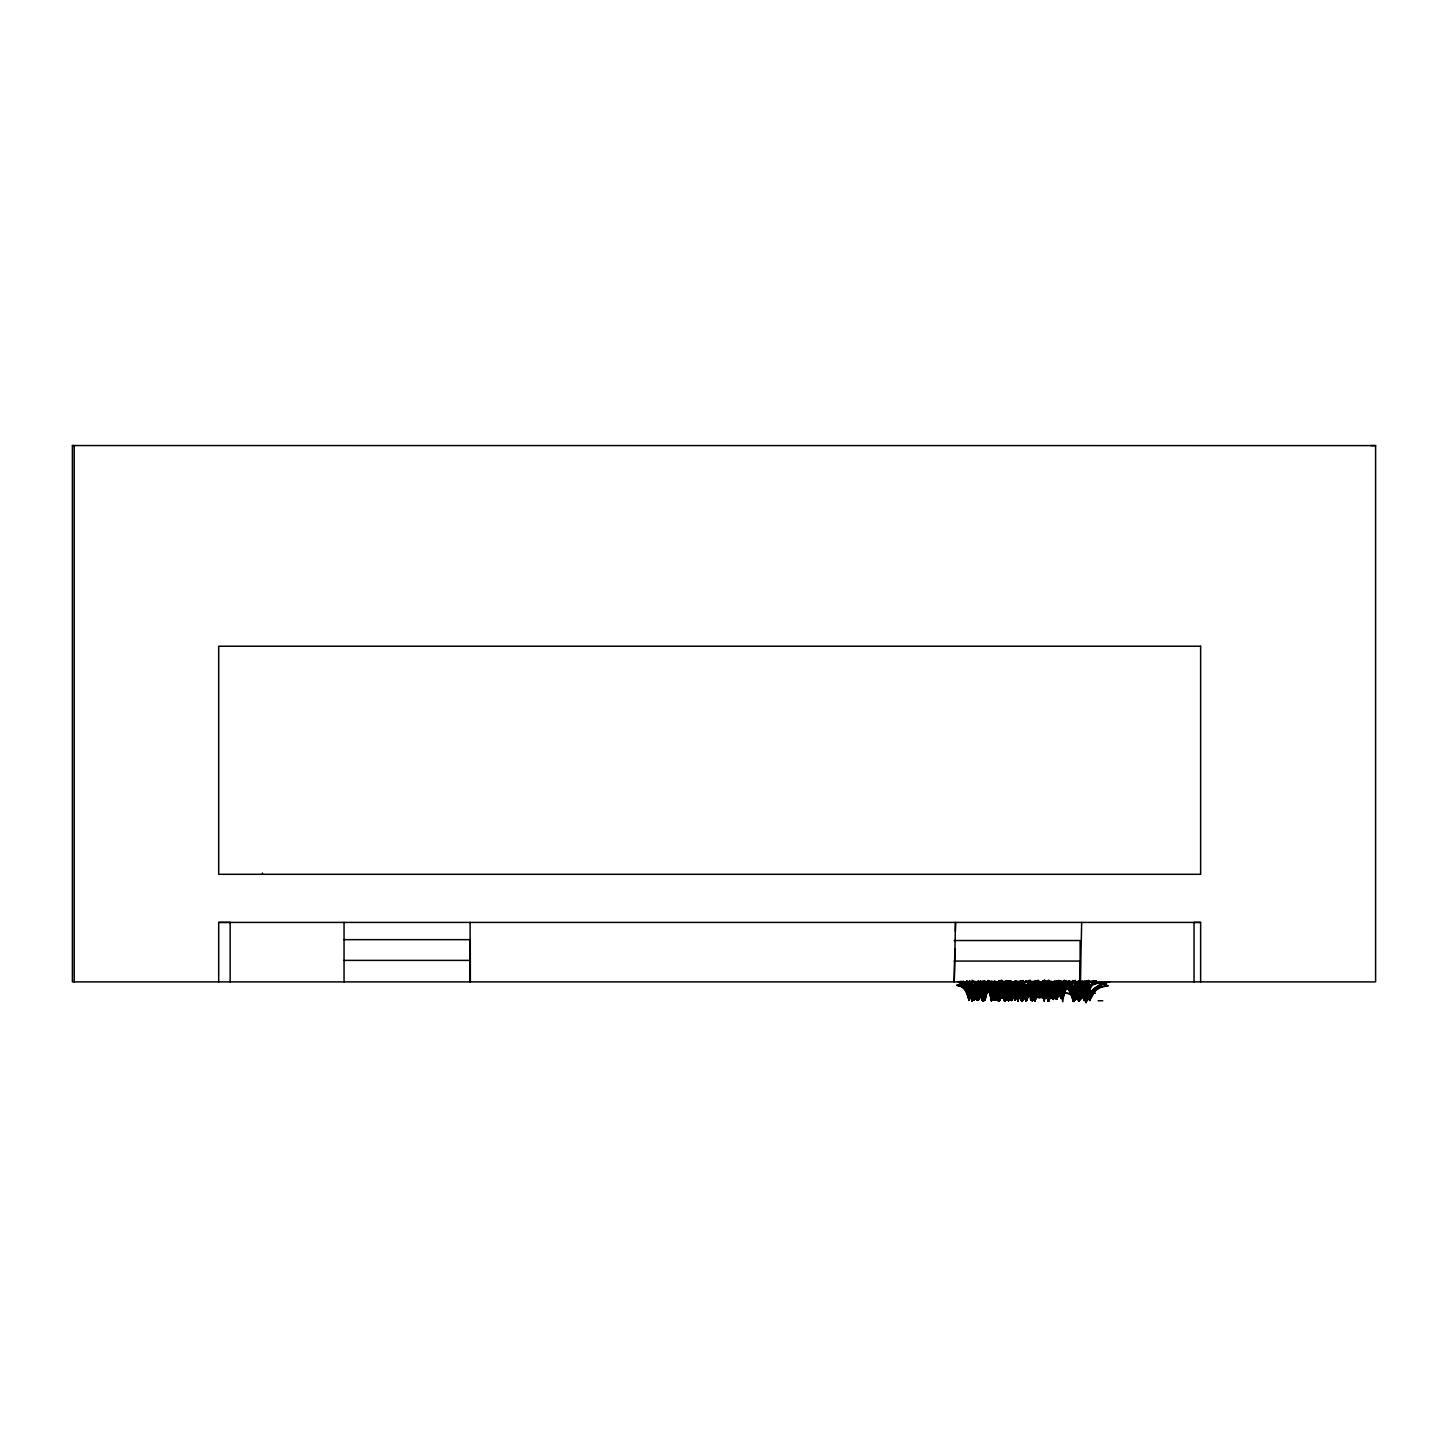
<?xml version="1.0" encoding="UTF-8"?>
<svg xmlns="http://www.w3.org/2000/svg" width="1448" height="1448" viewBox="0 0 1448 1448"><rect width="100%" height="100%" fill="white"/><g stroke="black" fill="none" stroke-linecap="round" stroke-linejoin="round"><path stroke-width="1.5" d="M982.414 982.341L981.907 999.989L980.006 991.409L974.142 981.454M998.541 989.237L998.541 985.473M1004.966 988.767L1004.966 991.029A38.897 7.33 86 0 0 1005.147 998.342L1005.274 1000.749L1007.41 993.925M1005.835 992.658A38.897 20.58 85.3 0 0 1005.636 997.582L1005.654 999.989L1003.591 990.939A25.793 15.385 -85 0 0 1000.459 985.237L996.568 981.979L993.998 981.581C1001.907 982.848 1004.098 993.274 1005.383 999.989L1008.098 991.246M984.332 983.319C991.699 986.251 998.143 992.749 999.464 1000.749L1001.02 985.979L999.591 990.287L999.464 1000.749L995.283 991.482M1004.822 990.957L1004.803 992.785A25.829 3.982 -85.5 0 1 1004.749 994.722M1053.293 998.903L1053.492 991.88A38.68 13.847 87.3 0 1 1053.818 988.278M1083.918 986.251L1083.973 982.178M1050.868 990.649L1053.293 999.048L1053.728 990.016L1048.986 982.287M1053.71 988.966L1053.51 999.518M1075.556 982.468L1075.448 992.405A345.294 49.992 89.9 0 1 1075.339 999.717L1077.946 991.138L1085.294 981.219M982.015 993.871L981.907 999.989L982.287 997.093M1056.642 981.02L1055.936 998.613L1052.37 989.563A25.793 24.924 -74.1 0 0 1046.868 983.862L1042.524 981.364M999.21 991.826L998.686 985.111M1042.035 988.857L1044.243 1000.749L1044.515 992.875M991.428 986.54L991.428 1000.749L987.88 986.74M992.206 982.559L998.505 992.984L998.342 1000.749L997.925 997.129A51.73 51.133 75.6 0 0 997.22 993.437L998.342 1000.749L998.74 997.129A52.581 51.476 -79.1 0 1 999.428 993.437L999.464 1000.749L1002.052 993.744L1005.383 989.364M1008.568 986.54L1008.55 1000.749L1010.125 992.17M1084.081 1000.586L1085.801 981.237M1083.918 988.314L1084.136 1000.532L1084.027 991.373L1082.796 991.572A43.476 10.842 81 0 0 1081.059 993.147L1079.285 1000.351L1086.995 994.595A39.549 28.417 -75.1 0 1 1092.082 993.328L1095.231 993.165L1091.774 993.274A38.155 30.408 74.1 0 0 1086.416 994.505L1080.932 997.618L1079.285 1000.351L1071.828 994.595A40.128 27.584 75.8 0 0 1066.905 993.328L1063.864 993.165L1067.23 993.274A38.698 29.756 -75.2 0 1 1072.407 994.505L1077.728 997.618L1079.285 1000.351L1081.547 995.681A11.946 11.113 61.5 0 1 1084.299 993.563L1088.317 992.622L1084.606 993.473A11.312 9.267 -74 0 0 1081.891 995.572L1079.285 1000.351L1075.828 990.577M1084.715 997.437L1084.154 1000.224L1084.842 993.165A36.924 21.756 86.8 0 1 1087.394 983.174L1088.625 980.314M954.938 948.838L954.214 981.889L955.517 922.412L955.336 931.227M1065.511 981.219C1071.755 981.219 1075.755 1009.31 1076.479 995.011C1079.249 988.224 1085.258 980.893 1093.258 981.255L1087.394 982.414L1083.43 984.911A25.702 23.059 80.8 0 0 1078.434 990.613C1073.945 1014.994 1073.348 976.187 1056.732 981.255L1062.76 982.414L1066.85 984.911A25.793 23.639 -79.9 0 1 1072.009 990.613L1075.285 999.663L1077.475 990.921A30.263 26.915 83.2 0 1 1082.543 983.029L1084.679 980.93M1081.674 922.412L1080.371 981.889L1080.28 961.074L954.214 961.074M1005.926 986.45L1005.962 984.64M1022.777 981.853L1014.342 991.771L1011.537 1000.459L1013.093 991.265A25.702 14.389 85.1 0 1 1015.971 985.545L1019.573 982.287L1026.288 981.581L1020.804 981.907M1088.932 985.382L1089.729 1000.387L1087.394 994.776M1026.397 998.45L1025.89 1000.749L1025.872 991.826M998.45 996.858L998.342 1000.749L993.853 983.246M1048.28 994.885L1048.008 1000.749L1047.556 998.903L1048.008 1000.749L1051.32 993.509L1056.479 988.948M1021.564 985.147L1021.582 1000.749L1024.876 993.509M1005.853 988.513L1005.383 999.989L1002.505 991.464L994.088 981.545M981.907 990.776L982.034 987.771M992.043 984.93L991.753 999.989L993.708 991.409M1009.817 991.952L1008.55 1000.749L1005.003 986.74L1005.618 980.966M1008.84 993.437L1008.55 1000.749L1008.242 994.631M984.278 994.975L984.188 999.989L988.749 988.676L995.464 981.545M1008.242 991.464L1005.383 999.989L1005.98 990.034L1008.568 981.237M1005.365 998.342L1005.274 1000.749L1001.708 991.699A25.793 24.924 -74.1 0 0 998.215 987.681M1066.144 980.93L1068.244 983.029A30.263 26.317 -83.7 0 1 1073.167 990.921L1075.285 999.663L1074.923 980.93L1075.285 999.663L1075.43 997.256A38.282 5.014 -86.1 0 0 1075.701 989.943L1075.647 981.111M997.853 988.767A23.946 1.593 85.4 0 1 998.36 991.645C995.337 1004.297 1007.862 990.667 1004.46 1000.749L1003.392 997.129L997.147 997.491L1000.079 996.948L1002.794 989.509M1064.153 981.237L1062.723 998.233L1061.547 984.242M1025.999 998.758L1025.89 1000.749L1024.605 996.224L1020.062 989.599M982.251 993.69L981.907 999.989L978.721 988.35L973.997 981.165M1005.419 998.269L1005.274 1000.749L1001.564 989.437L996.495 982.305M1012.532 988.767A23.946 21.412 79.6 0 1 1016.279 991.645L1021.582 1000.749L1021.111 984.93L1020.804 986.667M1042.017 988.531L1044.243 1000.749L1044.479 997.129A52.581 12.344 -87.7 0 1 1045.546 986.215L1045.999 982.884M1053.945 990.106L1053.33 998.993M998.631 996.224L998.342 1000.749L997.672 993.147M1030.524 998.577L1031.302 1000.387L1033.908 993.075A42.191 6.082 -82 0 1 1035.266 991.554L1034.795 991.609A43.476 10.842 81 0 0 1033.058 993.201L1031.302 1000.387L1030.198 998.613M1043.121 989.237L1044.243 1000.749L1044.841 993.093M985.31 988.17L985.563 984.35M1055.827 981.237L1055.628 988.894A38.897 7.33 86 0 0 1055.809 996.206L1055.936 998.613L1059.393 989.563A25.702 24.526 76.3 0 1 1064.769 983.862L1069.022 981.364M1084.715 997.364L1084.172 1000.17L1086.615 980.93M982.45 990.541L982.92 984.622M985.581 992.332L985.092 999.989L984.531 995.59M992.532 987.482L991.753 999.989L988.568 988.35M1051.067 990.432L1053.293 999.048L1054.235 989.799M1009.926 992.115L1009.473 999.989L1008.08 987.771M1073.837 993.853L1073.529 1001.383L1076.389 992.839M1018.415 988.93L1017.817 1000.749L1021.166 991.699A25.702 18.715 -84.1 0 1 1025.637 985.998L1032.352 982.341M1046.777 994.342L1047.881 983.645M1009.998 992.332L1009.473 999.989L1007.464 982.486M1046.741 994.07L1048.135 982.577M1052.642 992.079L1053.293 999.048L1054.506 988.55M1046.741 993.455L1048.569 980.097M1062.995 997.98L1064.968 982.939M1009.636 980.622L1006.686 990.251A38.282 14.589 -85.8 0 0 1005.618 997.582L1005.383 999.989L1002.686 991.246A30.263 30.209 10.3 0 0 996.767 983.355L994.305 981.255M1009.039 994.45L1008.55 1000.749L1008.08 994.45M1010.849 980.604L1011.211 993.038A345.294 127.533 89.9 0 0 1011.519 1000.351L1011.718 997.907A38.282 14.589 -85.8 0 1 1012.785 990.577L1014.342 982.015L1016.206 984.115A30.263 23.693 -85 0 1 1020.569 992.007L1022.397 1000.749L1025.854 991.699M1018.433 989.437L1017.944 1000.749C1016.768 995.663 1013.075 996.242 1011.79 989.527M1026.56 993.346L1025.89 1000.749L1024.496 996.079L1019.863 989.364M1061.71 997.871L1062.343 992.007M985.925 988.477L986.305 984.712M1012.442 990.776L1011.844 999.989L1011.102 994.124M996.26 994.975L995.808 999.989L991.97 990.722L983.952 983.608M1057.42 993.817L1056.968 998.83C1055.791 991.047 1050.017 984.35 1042.813 981.4L1047.284 984.079A25.793 25.539 59.2 0 1 1053.076 989.78L1056.968 998.83L1060.787 989.563L1071.031 981.4L1066.579 984.079A25.702 25.557 -45.8 0 0 1060.823 989.78L1056.968 998.83L1052.461 982.504M1010.36 989.274L1009.473 999.989L1008.985 992.115M984.676 997.111L984.188 999.989L981.129 988.749L977.31 984.151L979.101 984.151L974.812 985.907L970.902 992.025A26.064 25.412 -69.5 0 0 969.219 997.998L968.984 999.989C967.716 993.943 964.223 985.998 957.309 985.255L965.49 986.884A23.729 23.657 -1.2 0 1 971.753 990.885L973.454 992.586M994.124 986.848L997.582 992.966L999.464 1000.749L1002.722 990.396L1001.962 992.025A26.064 25.412 -69.5 0 0 1000.278 997.998L1000.043 999.989C998.776 993.943 995.283 985.998 988.369 985.255L992.351 986.034L995.808 999.989C996.966 992.242 1002.704 985.527 1009.871 982.559M1043.266 989.762A51.73 14.824 87.7 0 1 1044.008 997.129L1044.243 1000.749L1045.619 991.59M1068.208 980.803L1064.117 992.604L1062.742 1001.763L1061.366 992.604L1057.239 980.803M982.287 996.477L981.907 999.989L980.043 989.274M1026.904 990.106L1027.392 986.233M1009.238 991.536L1008.55 1000.749L1008.242 993.437M1046.886 993.328L1048.135 984.115M969.219 997.998L968.984 999.989C967.698 993.346 965.707 982.939 957.906 981.581C966.051 982.613 968.549 993.038 968.984 999.989L971.572 990.885A23.946 13.72 84.3 0 1 974.938 986.884L979.952 985.255L978.957 985.274M982.522 992.676L981.907 999.989L981.255 992.676A39.856 24.073 -87.7 0 0 980.549 989.002M992.64 981.436L998.233 992.206L1000.043 999.989L999.464 997.201L1002.469 997.22L1001.002 997.998L999.21 996.459L1000.876 997.563L1003.428 996.369L997.129 997.563L998.613 997.22A2.027 0.923 -9.1 0 1 1000.152 997.998L1000.043 999.989L998.505 992.984M1018.759 983.246L1017.817 1000.749L1018.197 998.45A38.897 36.671 78.1 0 1 1019.464 991.029L1020.188 988.767M1045.185 983.246L1044.243 1000.749L1042.451 981.545M1044.841 988.93L1045.854 981.545M1006.143 994.161L1005.383 999.989L1007.175 992.007M1006.432 992.459L1005.654 999.989L1005.274 997.183M1078.651 985.255L1077.33 999.464L1076.425 990.323M1084.154 1000.297L1089.511 980.658M974.739 987.102L972.64 984.151L975.988 988.749A23.729 18.372 -82.6 0 1 979.047 991.645L982.088 997.02L981.907 999.989L981.617 993.69M979.138 985.455L979.572 982.124M1010.614 982.124L1010.197 985.455A51.73 19.566 87.7 0 0 1009.491 996.369L1009.473 999.989L1011.482 982.233L1009.473 980.966M1078.47 981.599L1078.054 984.93A51.73 19.566 87.7 0 0 1077.348 995.844L1077.33 999.464L1077.095 995.952A52.581 22.462 -87.6 0 0 1076.461 984.93L1075.973 981.599M1026.017 990.287L1027.483 986.016M1006.07 990.251L1006.378 988.007M1005.491 997.744L1006.994 990.939A25.702 14.389 85.1 0 1 1009.871 985.237L1015.863 981.581L1014.704 981.581M1019.573 982.884L1019.102 986.215A52.581 12.344 -87.7 0 0 1018.035 997.129L1017.817 1000.749L1013.6 982.993M1000.188 981.853L1008.604 991.771L1011.482 1000.315L1014.65 988.93L1019.989 982.16M1052.262 989.799L1053.293 999.048L1055.556 990.432M1000.532 991.699L1004.46 1000.749L1007.718 992.224M1012.224 985.998L1019.066 993.925L1021.582 1000.749L1025.003 991.482M980.224 982.486L978.414 999.989L976.839 984.712M1010.378 988.17L1011.283 982.486M1048.044 982.233L1046.723 993.962L1045.257 991.699A25.793 24.924 -74.1 0 0 1039.755 985.998L1033.22 982.74L1029.039 982.341L1037.383 984.369M1079.14 981.961L1077.33 999.464L1076.787 991.808M992.586 988.531L991.428 1000.749L990.776 994.903M980.676 981.165L978.414 999.989L976.405 982.486M1010.451 988.477L1011.048 984.712L1002.613 982.341L1005.545 982.74M1061.728 998.269L1063.321 990.794M1018.867 985.111L1019.428 981.545M1066.162 982.341L1057.655 985.998L1064.027 982.74L1068.135 982.341L1064.208 982.613L1062.814 997.853L1060.968 982.54M1064.986 980.857L1064.045 987.21A52.581 12.344 -87.7 0 0 1062.977 998.125M1034.397 982.215L1032.424 1000.749L1031.392 993.437A39.802 23.675 87.7 0 0 1028.17 982.884M992.839 988.242L991.428 1000.749L990.957 994.45M1010.433 990.939L1014.957 999.989C1017.329 989.418 1028.243 981.454 1038.958 981.581C1028.134 981.056 1017.075 989.255 1014.957 999.989L1014.994 997.998A26.064 17.43 84 0 1 1015.718 992.025L1017.98 985.907L1020.804 984.151L1017.473 988.749L1014.957 999.989L1010.559 990.722M999.301 993.346L998.342 1000.749L998.07 992.875L993.563 985.762M1006.776 990.034L1007.156 987.753M1054.09 987.084L1054.56 984.296M974.884 982.215L979.988 989.346L983.916 999.989L983.934 997.998A25.829 19.059 -83.4 0 0 983.011 992.025L981.201 987.102L978.088 984.097L976.984 984.495L977.255 999.989L974.902 994.396M984.785 990.034L987.373 981.237M999.265 993.636L998.342 1000.749L998.106 993.093M1000.405 981.563L1002.867 983.663A30.263 30.209 10.3 0 1 1008.785 991.554L1011.482 1000.315L1014.197 991.554A30.263 30.173 -43.7 0 1 1020.116 983.663L1022.759 980.966M1052.768 990.016L1053.293 999.048L1055.719 990.649M1074.126 991.409C1074.217 984.984 1080.986 976.35 1075.792 987.319M1020.044 981.925L1017.817 1000.749C1019.374 994.649 1016.713 994.631 1017.944 1000.749L1020.532 988.513M1033.691 981.925L1032.424 1000.749L1033.401 993.437A39.856 22.697 -87.8 0 1 1034.252 989.762M1045.854 985.473L1046.47 981.925M1018.777 986.812L1020.243 980.549M1012.858 987.771L1013.962 982.341M980.423 982.233L978.414 999.989L977.943 992.115M1079.339 981.708L1077.33 999.464L1076.678 990.559M979.898 984.35L980.567 980.785M1078.796 983.844L1079.484 980.26M1022.578 981.382L1022.089 991.029A38.897 7.33 86 0 0 1022.27 998.342L1022.397 1000.749L1026.216 989.437L1031.465 982.305M1049.185 980.966L1048.515 991.029A38.897 7.33 86 0 0 1048.696 998.342L1048.823 1000.749L1052.28 991.699A25.702 24.526 76.3 0 1 1053.872 989.599M1044.714 996.351L1047.881 984.441M1063.212 997.364L1066.905 983.988M1079.575 980.64L1077.33 999.464L1076.841 991.59M1002.125 995.156L1004.46 1000.749L1007.754 993.509M1021.148 986.034L1012.93 988.948L1019.483 995.283L1021.582 1000.749L1025.202 993.346L1024.786 991.645A23.946 1.593 85.4 0 0 1024.044 987.645L1021.22 981.545M999.536 990.07L1001.31 982.577M1010.27 985.69L1009.709 988.531A30.263 30.173 -43.7 0 1 1014.016 983.355L1016.478 981.255M980.875 981.816L978.414 999.989L976.26 982.233M996.296 994.161L996.876 991.246A30.263 16.435 86.3 0 1 999.735 983.355L1000.966 981.255L1002.052 983.355A30.263 15.349 -86.4 0 1 1003.971 988.405M1011.917 981.816L1009.473 999.989L1008.387 988.097M1057.456 993.002L1058.035 990.088A30.263 16.435 86.3 0 1 1060.895 982.197M1079.774 981.292L1077.33 999.464L1075.321 981.961M978.088 992.984L977.255 999.989C975.047 991.156 965.508 985.129 956.657 985.255L962.63 986.884A23.729 14.498 -84.1 0 1 966.214 990.885L968.984 999.989C970.305 993.545 971.717 983.283 979.174 981.581L976.857 981.979M1000.115 996.858L999.464 1000.749L999.337 998.758A25.829 24.019 -77.7 0 0 998.016 992.785M984.875 994.124L983.916 999.989L981.871 991.898A30.263 23.802 -85 0 0 977.49 984.025L975.626 981.925M985.491 990.251L988.441 980.622M1006.631 994.324L1005.654 999.989L1004.17 987.753L1001.636 981.237M1009.962 988.242L1010.541 985.382M1033.926 990.034L1032.424 1000.749L1031.61 993.636A41.159 27.078 -87.3 0 0 1028.551 983.246L1030.415 982.613M985.02 995.319L983.916 999.989L983.12 996.26M1074.452 994.541L1073.529 1001.383L1068.95 990.052L1059.646 981.165L1056.968 998.83L1053.728 981.219M999.898 990.36L1001.437 984.441M1061.746 998.45C1063.212 990.921 1068.877 982.034 1077.421 982.341L1072.588 983.482L1069.185 985.998A25.702 18.715 -84.1 0 0 1064.714 991.699L1061.927 998.505M1021.51 984.043L1020.442 987.011A23.729 8.941 -85 0 0 1017.727 990.885L1014.957 999.989L1011.953 990.885A23.946 10.064 84.9 0 0 1011.03 989.346M1063.809 980.549L1061.456 997.944L1060.189 982.305M999.572 989.364L1002.469 993.744L1004.46 1000.749L1007.03 993.925M1012.912 985.762L1019.591 993.744L1021.582 1000.749L1025.6 991.699M1003.844 990.957L1003.935 992.785A26.064 1.448 85.5 0 0 1004.043 994.722L1004.46 1000.749L1008.08 993.346L1005.654 999.989L1005.545 997.111M984.676 992.025L986.921 985.907L989.744 984.151L987.59 986.088L985.346 992.206M1000.152 997.998A2.027 0.959 9.5 0 0 997.817 997.147A2.027 0.959 9.5 0 0 996.351 998.016A2.027 0.923 -9.1 0 1 998.686 997.201C1005.636 998.722 1000.224 994.269 1000.043 999.989L999.844 998.07A25.829 24.507 75.7 0 0 998.161 992.025M983.572 997.02L982.848 1000.749C981.31 993.618 975.355 986.197 967.59 986.016L963.029 981.545C970.884 983.011 973.038 993.256 974.323 999.989L977.056 991.246A30.263 30.173 -43.7 0 1 982.975 983.355L985.418 981.255M1038.144 980.278L1037.202 984.115A30.263 4.398 -86.9 0 0 1035.917 992.007L1035.067 1000.749L1031.917 991.699A25.793 17.973 84.4 0 0 1027.591 985.998L1022.668 982.74M1046.035 990.07L1046.868 987.011M1064.57 980.278L1063.628 984.115A30.263 4.398 -86.9 0 0 1062.742 989.165M978.758 993.165L977.255 999.989L972.803 986.921L966.848 980.893M969.345 998.197L972.314 991.065L977.889 985.581M987.789 986.251L985.092 999.989L984.604 995.464L983.681 1000.586M1000.387 998.197L1005.509 988.188M985.056 987.445L987.789 982.341L991.753 999.989L993.78 991.192M1044.46 981.744L1042.47 997.853L1045.185 989.111A30.263 30.173 -43.7 0 1 1051.121 981.219M987.554 985.455L988.55 982.124M987.97 986.595L985.092 999.989L984.712 996.369M1006.994 980.803L1010.27 988.061L1011.482 1000.315L1009.69 991.265A25.793 15.385 -85 0 0 1006.559 985.545L1002.668 982.287L1000.097 981.889L1003.446 982.866L1006.994 986.993L1011.482 1000.315L1012.478 988.061L1015.301 980.803M978.341 990.396L980.061 986.088L982.758 984.151M984.188 987.681C989.961 974.015 984.694 995.138 985.092 999.989L984.857 996.206L987.156 991.609A25.702 24.471 76.5 0 1 992.532 985.889L998.903 982.631L1002.993 982.233C993.093 981.961 985.237 991.5 983.717 1000.659L980.151 991.609A25.793 24.887 -74.4 0 0 974.649 985.889L968.133 982.631L963.952 982.233C973.961 981.925 982.124 991.337 983.717 1000.659L984.803 996.115M973.454 994.921L972.06 1000.749L967.481 989.437L960.748 982.305C968.603 983.771 970.757 994.016 972.06 1000.749L973.563 995.084M1037.383 980.549L1035.067 1000.749L1038.288 991.699A25.702 18.715 -84.1 0 1 1042.759 985.998L1048.786 981.473M993.871 989.382L991.428 1000.749L991.12 993.437A39.802 2.425 88.2 0 0 990.921 989.762M979.101 990.197L979.626 988.55M1058.977 981.454L1057.366 989.111A38.897 20.58 85.3 0 0 1056.931 996.423L1056.968 998.83L1061.782 982.504M1007.392 991.464L1008.297 988.676M1027.066 994.885L1030.071 988.061L1034.325 984.911L1031.465 985.762L1027.718 989.364M1000.17 990.034L1002.686 983.246M1057.836 989.871L1055.936 998.613L1053.547 990.088M1045.746 980.477L1043.791 988.133A38.282 14.589 -85.8 0 0 1042.705 995.446L1042.47 997.853L1039.773 989.111A30.263 30.209 10.3 0 0 1033.854 981.219M985.672 992.984L991.609 982.559M998.921 981.237L995.808 999.989L991.916 990.939A25.793 25.539 59.2 0 0 986.124 985.237L983.898 983.825M1008.387 982.378L1008.785 981.237M1029.98 981.237L1026.849 999.989L1023.03 990.722L1012.713 982.559L1007.645 990.722L1005.274 1000.749L1003.446 992.007A30.263 23.693 -85 0 0 999.084 984.115L997.22 982.015M1033.619 987.681L1040.569 983.482L1047.519 982.341C1037.184 981.979 1027.628 990.794 1025.89 1000.749L1021.492 988.061M983.916 997.129L982.848 1000.749C983.011 989.201 970.522 981.129 959.861 981.581C970.594 981.491 982.323 989.636 983.717 1000.659L985.617 991.898A30.263 24.562 84.7 0 1 990.179 984.025L992.115 981.925M1021.455 984.441L1017.817 1000.749L1016.695 989.237A30.263 3.131 86.9 0 0 1016.152 984.115M1034.922 986.54L1036.098 983.246M1036.37 980.821L1032.424 1000.749L1029.655 980.441M995.627 984.025L992.695 991.952L991.428 1000.749L990.36 988.531M1027.229 992.785C1028.75 986.378 1035.211 981.853 1041.709 982.341L1035.465 983.482L1027.284 989.599A25.702 24.526 76.3 0 1 1031.229 985.998L1039.718 982.341M988.332 984.767L989.455 981.816M1036.171 980.513L1032.424 1000.749L1028.388 980.821M988.531 985.129L989.672 982.233M984.025 980.875L983.391 990.921A38.897 7.131 86 0 0 983.59 998.251L983.717 1000.659L984.332 981.147M1063.737 988.767L1066.488 983.373L1069.547 980.966M1064.081 988.513L1066.796 983.138L1069.656 980.893M1003.645 988.061L1007.12 984.93L1004.061 986.667L1000.803 992.785A26.064 23.204 80.1 0 0 999.572 998.758L999.464 1000.749C999.337 995.753 1001.853 983.717 1010.233 981.581C1002.849 981.617 999.971 998.505 1001.491 997.364A2.896 1.249 -16.4 0 1 1005.021 996.043A2.896 1.249 -16.4 0 1 1006.396 997.256A2.896 1.177 15.5 0 0 1002.849 996.097A2.896 1.177 15.5 0 0 1001.491 997.238L1001.401 997.563A2.896 1.231 13.4 0 0 997.889 996.423A2.896 1.231 13.4 0 0 996.296 997.582A2.896 1.285 -14.6 0 1 999.464 996.369A2.896 1.285 -14.6 0 1 1001.491 997.238L1003.41 997.147M975.825 982.197L973.364 991.029A38.282 14.589 -85.8 0 0 972.278 998.342L972.06 1000.749L969.345 992.007A30.263 30.209 10.3 0 0 963.445 984.115L960.983 982.015M1018.215 981.454L1013.528 991.409L1011.844 999.989L1010.939 994.287M1014.252 995.337A2.896 1.213 -17.1 0 0 1011.319 996.495C1007.193 991.934 1005.22 1000.297 1006.523 993.744M985.581 994.161L986.903 991.246A30.263 30.173 -43.7 0 1 992.821 983.355L995.283 981.255M1076.244 992.622L1073.529 1001.383L1070.832 992.622A30.263 30.209 10.3 0 0 1064.914 984.73L1059.864 980.893M996.532 990.885L993.762 999.989L991.029 992.984L985.111 986.685M1054.832 988.749L1052.062 997.853L1047.519 988.803L1040.804 983.101M980.169 987.102L982.305 984.097M1007.609 993.744L1005.274 1000.749L1005.111 998.269M1011.627 986.45L1012.749 984.025M994.903 986.74L996.043 984.332M1012.025 986.74L1014.415 982.215M1020.641 991.482L1017.944 1000.749L1017.691 998.45A38.282 37.141 -73.8 0 0 1017.455 995.88L1015.609 996.423A2.027 0.996 7.3 0 0 1013.6 996.152A2.027 0.996 7.3 0 0 1012.623 996.93C1004.912 993.455 1011.718 1001.346 1011.663 992.676A39.802 1.647 88.2 0 1 1011.609 989.002M1008.025 992.984L1005.654 999.989L1005.636 997.582M1055.737 983.952L1052.062 997.853L1049.329 990.848L1043.411 984.55L1040.949 982.866L1036.46 985.237A25.702 25.557 -45.8 0 0 1030.705 990.939L1026.849 999.989L1022.976 990.939A25.793 25.539 59.2 0 0 1017.184 985.237L1010.378 981.979L1006.107 981.581L1010.378 981.979M1072.479 980.622C1078.597 979.644 1087.032 1007.88 1084.244 997.238M1021.962 984.893L1021.039 986.703L1016.967 984.911L1020.55 986.848M1017.872 981.165L1014.179 988.35L1011.844 999.989L1011.591 993.871M1027.265 996.079L1031.809 989.364M985.147 988.35L989.925 981.165M994.993 988.35L996.423 985.69M996.586 989.527L993.762 999.989L990.921 993.165L987.228 988.839M985.038 988.622L989.817 981.454M994.903 988.622L997.925 983.572M975.246 981.997L972.658 990.794L972.06 1000.749L975.228 989.364L980.549 982.613M977.509 981.237L975.319 987.753L974.323 999.989L971.626 991.246A30.263 30.209 10.3 0 0 965.707 983.355L963.264 981.255M985.31 991.156L986.197 989.509M985.581 990.957L988.495 986.667L991.554 984.857M1055.067 983.771L1052.823 989.889A26.064 17.43 84 0 0 1052.081 995.88L1052.062 997.853L1056.569 988.803M996.495 992.984L993.762 999.989L990.758 990.885A23.946 10.064 84.9 0 0 987.808 986.884M1001.835 981.545L997.527 991.464L995.808 999.989L992.061 981.237M1010.487 983.645L1011.7 981.545M1032.895 981.545L1029.492 988.676L1026.849 999.989L1023.41 986.052L1024.804 987.826M996.586 993.165L993.762 999.989L990.993 988.749L987.156 984.151L990.305 985.907L992.857 992.025A25.829 19.059 -83.4 0 1 993.726 997.998L993.762 999.989L995.717 990.396L998.595 984.495M978.577 980.622L975.644 990.251A38.282 14.589 -85.8 0 0 974.558 997.582L974.323 999.989L972.803 994.324L967.735 986.052L974.395 987.645M1009.582 983.355L1010.813 981.255M1015.736 980.948L1013.256 988.314L1011.844 999.989L1011.482 989.274M1032.026 981.255L1030.777 983.355A30.263 16.435 86.3 0 0 1027.935 991.228L1026.849 999.989C1028.406 990.287 1037.311 981.147 1047.501 981.581L1040.949 982.721M1054.216 986.812L1048.008 1000.749L1047.483 998.505M1026.107 991.482L1022.397 1000.749L1018.831 991.699A25.793 24.924 -74.1 0 0 1013.329 985.998L1011.193 984.586M974.92 992.224L978.631 986.812M1056.461 988.604L1052.062 997.853L1049.275 986.613L1045.456 982.015L1047.827 982.866L1044.75 988.604L1042.47 997.853L1039.592 989.328L1033.637 981.527M998.867 980.622L996.206 990.251A38.897 20.58 85.3 0 0 995.771 997.582L995.808 999.989L999.663 990.939A25.702 25.557 -45.8 0 1 1005.419 985.237L1009.908 982.721M1029.926 980.622L1027.265 990.251A38.897 20.58 85.3 0 0 1026.831 997.582L1026.849 999.989L1026.867 997.582A38.282 23.277 -85.1 0 0 1026.777 995.12M985.31 993.346L986.504 991.645A23.946 17.81 83.1 0 1 990.993 987.645L992.658 986.794M1003.681 988.749L1008.08 984.387M1003.754 988.55L1008.043 984.495L1007.283 980.785M1010.668 986.812L1012.442 984.405M1063.104 982.287L1058.379 990.088L1055.936 998.613L1050.488 987.228L1042.343 981.183L1037.655 988.513L1035.067 1000.749L1034.813 998.45A38.282 37.141 -73.8 0 0 1033.456 991.029L1029.781 983.373L1026.596 980.966M985.871 993.509L993.129 986.939M1054.144 989.364L1048.823 1000.749L1047.7 996.224M1009.944 988.676L1016.677 981.545M1078.09 990.052L1087.394 981.165M1053.058 989.364L1049.04 996.079L1048.008 1000.749L1047.682 998.45M1021.709 998.758A25.829 3.982 -85.5 0 0 1021.926 992.785L1021.926 989.31L1028.605 983.319M981.038 992.586L977.255 999.989L977.038 997.998A25.829 8.833 85.2 0 0 976.061 992.025L975.192 988.55M1058.615 985.038L1060.497 982.685M1058.814 985.328L1060.714 982.975M1053.728 989.599L1048.008 1000.749L1047.574 984.93L1047.266 987.862M981.147 992.749L977.255 999.989L974.739 988.604M1046.976 983.101L1049.348 980.586M998.034 983.264L999.79 981.165M1023.247 983.138L1026.107 980.893M987.192 988.061L990.414 985.255L992.532 985.147M1022.94 983.373L1025.999 980.966M1056.316 983.011L1057.891 982.015L1056.479 982.251M1004.713 996.749C995.337 996.731 1009.184 997.437 1000.297 997.563M1055.99 984.405L1057.891 982.305M992.821 982.215L986.16 992.115L984.188 999.989L983.626 997.183L984.188 999.989C985.762 989.147 997.238 981.092 1007.899 981.581C997.183 981.454 986.305 989.418 983.916 999.989L983.301 996.097L982.848 1000.749L982.613 998.758A25.829 22.064 81.4 0 0 981.002 992.785M1030.306 980.187L1030.795 981.925L1028.84 984.115A30.263 24.453 84.7 0 0 1024.297 992.007L1022.397 1000.749L1020.007 992.224L1013.618 982.305M1094.67 980.875L1088.769 991.138L1086.127 1002.45L1082.235 993.4A25.793 25.539 59.2 0 0 1078.561 989.382M1051.302 981.527L1045.329 989.328L1042.47 997.853L1040.044 988.604L1035.646 981.473M983.427 983.825L984.459 982.721M1026.632 989.364L1030.542 985.762L1037.239 982.613M982.83 981.853L977.509 988.604L974.323 999.989L974.088 997.582A38.897 18.227 85.5 0 0 972.875 990.251L969.418 980.622M1094 980.64L1090.036 985.817A30.263 16.435 86.3 0 0 1087.195 993.69L1086.127 1002.45L1083.737 995.446L1078.633 989.129M1007.428 987.445L1001.871 993.925L1000.043 999.989L997.256 990.885A23.729 14.498 -84.1 0 0 993.69 986.884M1012.116 989.274A41.159 1.629 -88 0 1 1012.043 992.875L1011.844 999.989L1011.681 996.188L1006.631 996.55L1012.605 995.391L1011.319 996.495A2.896 1.158 16.2 0 1 1012.297 995.373A2.896 0.923 24 0 1 1015.7 996.423C1014.939 995.609 1003.319 995.084 1012.623 996.93A2.027 0.941 -6.6 0 1 1014.668 996.134L1017.564 996.858L1017.817 1000.749L1018.795 992.007A30.263 4.398 -86.9 0 1 1019.193 989.165M975.662 982.721L970.54 990.939L968.984 999.989C968.223 994.07 966.051 984.966 959.047 984.151L962.25 985.147L966.359 990.396M1012.822 990.396L1014.957 999.989C1015.175 994.378 1017.292 985.998 1023.881 985.255L1020.406 986.884L1017.817 1000.749L1017.564 997.129A51.73 14.824 87.7 0 0 1016.351 986.215L1015.826 982.884M991.047 982.721L988.676 985.237A25.702 14.389 85.1 0 0 985.798 990.939M985.617 981.545L977.183 991.464L974.323 999.989L972.549 990.939A25.793 15.385 -85 0 0 969.4 985.237L965.508 981.979L962.956 981.581M1058.452 986.468L1065.746 981.473M1058.56 986.703L1065.837 981.69M998.197 984.387L994.523 992.025A26.064 17.43 84 0 0 993.78 997.998L993.762 999.989L992.278 992.749L988.477 987.047M998.505 987.047L1002.668 985.255L999.21 986.884A23.729 8.941 -85 0 0 998.287 988.007M1013.129 986.685L1021.998 981.853L1015.265 985.237A25.702 25.557 -45.8 0 0 1013.166 986.921M1096.154 980.875L1091.792 984.55L1086.67 991.989L1089.873 986.559L1096.172 980.622M1028.152 990.287L1034.162 986.939L1040.207 986.016L1032.388 987.645A23.729 20.706 -80.4 0 0 1028.514 990.106M1005.98 986.884L1007.247 986.034M1014.378 985.762L1020.659 982.613M1057.927 985.762L1064.208 982.613M1087.231 980.893L1082.163 984.73A30.263 30.173 -43.7 0 0 1077.927 989.799M1012.804 982.559L1013.89 981.853M1082.036 983.228L1076.697 989.998L1073.529 1001.383C1072.244 994.649 1070.054 984.242 1062.144 982.957L1066.036 984.115L1068.606 986.613A25.793 15.385 -85 0 1 1071.737 992.314L1073.529 1001.383L1073.764 998.975A38.282 14.589 -85.8 0 1 1074.416 994.034M1013.419 985.762L1020.116 982.613M1056.968 985.762L1063.665 982.613M1047.538 982.613L1039.067 989.364L1035.067 1000.749L1031.465 986.45L1026.505 980.893M1043.791 996.134L1041.963 997.183A2.896 0.923 24 0 0 1038.524 995.971A2.896 0.923 24 0 0 1038.343 997.201C1046.669 995.681 1036.496 996.296 1042.524 996.876A2.896 1.158 -16.1 0 1 1046.09 995.717A2.896 1.158 -16.1 0 1 1047.32 996.876A2.896 1.213 17.4 0 0 1043.791 995.645A2.896 1.213 17.4 0 0 1042.524 996.858M1017.202 995.572C1018.903 996.188 1010.089 994.685 1015.7 996.423M976.984 984.495L971.68 990.396L968.984 999.989L968.784 998.07A25.829 24.507 75.7 0 0 967.101 992.025M1041.908 996.858C1043.628 997.636 1034.759 995.771 1040.37 997.69A2.896 0.923 -24 0 1 1043.809 996.477A2.896 0.923 -24 0 1 1044.008 997.69L1039.809 996.858L1040.949 997.382M986.921 988.188L991.409 986.179M1069.221 981.183L1061.275 987.228L1055.936 998.613L1054.108 989.871A30.263 23.693 -85 0 0 1049.746 981.979M1011.736 984.586L1021.093 982.341L1016.659 982.613M1011.935 984.369L1014.306 983.319M1058.506 987.826L1066.633 986.016L1058.814 987.645M1043.121 980.966L1039.085 984.893L1036.587 991.029A38.897 36.671 78.1 0 0 1035.211 998.342L1035.067 1000.749L1034.306 992.007A30.263 3.131 86.9 0 0 1033.275 984.115L1032.913 982.015M1083.665 991.337L1083.267 991.5A42.191 6.082 -82 0 0 1081.909 993.038L1079.285 1000.351L1079.086 999.229A25.829 19.059 -83.4 0 0 1078.108 993.057L1077.602 991.246M1023.012 980.893L1022.397 1000.749L1021.13 996.079A2.896 1.158 -16.1 0 0 1019.808 994.957A2.896 1.158 -16.1 0 0 1016.261 996.097C1012.568 996.568 1024.822 996.115 1017.22 995.934M1042.307 981.255L1043.23 980.893M1005.491 996.441L1006.975 996.115A2.896 0.905 -24.1 0 1 1010.541 994.975A2.896 0.905 -24.1 0 1 1010.722 996.17C1006.324 996.351 1010.722 995.699 1011.555 996.369C1017.365 994.106 1009.383 1000.278 1011.971 992.676A39.856 2.896 -88.2 0 0 1012.007 989.002M991.319 986.034L989.038 986.884A23.946 23.838 31.2 0 0 986.812 988.007M1020.478 982.74L1014.071 985.998L1018.342 983.482L1024.442 982.341M981.364 982.341L976.549 985.998A25.702 14.389 85.1 0 0 973.671 991.699L972.06 1000.749L971.807 998.342A38.897 18.227 85.5 0 0 970.594 991.029L966.612 980.966M992.278 981.979L994.667 981.581L993.491 981.581M1008.93 985.581L1010.016 985.274M994.685 986.341L997.545 986.016L994.342 986.233M1016.695 996.152L1017.944 1000.749L1017.835 992.224M1021.256 985.979L1015.265 987.645A23.729 20.706 -80.4 0 0 1013.274 988.767M1044.08 993.364L1047.23 993.201L1045.546 993.183M1005.455 996.079L1007.247 996.821L1005.6 996.115M991.065 981.853L988.948 981.581L991.464 981.979M981.31 991.464L972.893 981.545L974.975 981.853M991.518 984.857L990.541 984.911L992.26 985.255M1021.274 982.287L1019.627 982.341L1021.093 982.341M1047.7 982.287L1046.071 982.341L1047.519 982.341M987.192 985.979L985.31 986.016L993.636 987.826M1006.487 986.341L1002.432 986.016L1006.324 986.233M983.645 981.581L991.518 982.559M1082.832 982.975L1084.009 982.957L1078.018 986.613A25.702 14.389 85.1 0 0 1075.14 992.314M1049.474 982.341L1050.995 982.341L1049.311 982.287M1014.36 981.581L1016.442 981.581L1014.36 981.509M72.4 445.55L1375.6 445.604L1375.6 981.889L72.4 981.889L72.4 445.55L74.228 445.604L74.228 981.889M218.702 981.889L218.702 922.412L230.16 922.412L230.16 981.889M218.702 922.412L1200.627 922.412L1200.627 981.889M344.045 939.661L470.274 939.661L470.365 981.889M954.214 940.53L1080.118 940.53L1080.118 981.889L1082.525 985.817A30.263 15.349 -86.4 0 1 1085.149 993.69L1086.127 1002.45L1089.964 993.4A25.702 25.557 -45.8 0 1 1095.72 987.681L1102.471 984.296L1106.761 984.025C1096.607 983.807 1087.611 992.658 1086.127 1002.45L1083.629 991.138L1078.163 980.875M344.045 960.386L470.365 960.386M1098.145 1000.749L1102.724 1000.749M1200.627 922.412L1194.039 922.412L1194.039 981.889M1370.84 445.55L1375.6 445.604M972.803 981.581L975.355 981.979M960.676 982.341L964.549 983.482L967.119 985.998A25.793 15.385 -85 0 1 970.269 991.699L972.06 1000.749L971.3 990.794L968.296 981.997M1065.873 982.287L1067.99 982.341M1039.447 982.287L1041.565 982.341M972.151 981.509L974.739 981.853L972.115 981.581M987.12 982.287L991.482 983.319M987.445 982.287L991.681 983.319M987.518 982.341L989.654 982.74M1005.871 982.613L1002.179 982.341L1008.604 983.319M986.921 982.341L990.957 983.482M967.517 981.509L972.585 985.002M1076.534 986.432L1070.579 985.654L1080.986 988.586M1034.813 986.794L1028.858 986.016L1035.049 986.939M1007.374 985.581L1005.129 985.255L1006.975 985.473M989.201 986.233L993.364 987.645M1002.885 996.296L1000.568 996.622L1002.65 996.405M1008.369 982.613L1015.555 985.762M1024.949 993.147L1021.817 992.676L1024.713 993.075M1008.46 982.74L1010.903 983.482M981.654 982.559L975.047 981.581L981.617 982.721M991.464 982.721L983.862 981.509L978.83 985.237A25.702 14.389 85.1 0 0 975.934 990.939L974.323 999.989L973.581 990.034L970.576 981.237M1009.383 980.893L1011.356 981.997M1008.08 983.482L1002.505 982.341C1010.957 981.871 1017.962 988.803 1021.13 996.079A2.896 1.213 17.4 0 0 1017.528 994.885A2.896 1.213 17.4 0 0 1016.261 996.097M1017.546 996.043L1016.025 981.545M977.4 982.559L982.667 985.002M1049.42 982.613L1051.176 983.319M1022.994 982.613L1031.193 989.364L1035.067 1000.749L1033.763 982.305M1008.387 986.794L1010.487 987.645M1008.623 986.939L1010.758 987.826M1025.999 995.192L1024.406 994.541A38.698 29.756 -75.2 0 0 1019.229 993.31L1017.51 993.183L1018.903 993.364A40.128 27.584 75.8 0 1 1023.827 994.631L1025.383 995.301M977.291 982.721L982.504 985.237M1074.018 993.563L1069.819 992.622L1073.728 993.473M984.477 983.482L993.636 989.599M1049.094 982.74L1054.017 985.998M1074.271 986.07L1065.366 984.025L1069.656 984.441L1074.887 987.12M987.337 986.179L983.934 985.255L986.776 986.034M977.653 982.341L979.844 984.586M1037.184 987.826L1043.013 991.826M1015.736 985.998L1013.365 984.586L1016.044 990.794M993.799 983.608L1000.115 988.604L1004.423 995.319M1026.849 996.043L1028.152 996.858M993.744 983.825L995.971 985.237A25.793 25.539 59.2 0 1 1001.763 990.939L1004.387 995.464M993.835 984.369L995.952 985.762M993.672 984.369L995.79 985.762M1027.428 995.952L1028.695 996.785M994.07 984.586L996.206 985.998M1006.324 986.685L998.595 982.559L990.903 981.581L998.486 982.721L1008.423 988.839M1072.534 980.875L1078.778 986.848L1083.828 997.364M1008.55 986.179L1010.776 988.188M1052.913 984.369L1054.615 985.762M1034.976 980.586L1037.546 983.101A25.793 15.385 -85 0 1 1040.678 988.803L1042.47 997.853L1044.08 988.803A25.702 14.389 85.1 0 1 1046.976 983.101M976.694 982.721L979.246 985.237A25.793 15.385 -85 0 1 980.423 986.921M1083.032 987.084L1076.751 982.939L1070.325 981.961L1076.226 983.12L1082.326 987.319M1039.338 985.762L1046.433 993.744M973.11 981.255L975.572 983.355A30.263 30.209 10.3 0 1 977.816 985.762M995.102 985.998L997.057 987.681M992.749 982.721L998.305 990.939L1000.043 999.989L1002.631 990.885A23.946 13.72 84.3 0 1 1004.767 988.007M976.151 982.559L978.54 985.002M1074.217 986.179L1072.407 985.183L1075.556 986.939M1044.08 980.604L1048.008 985.038M1043.845 980.893L1047.773 985.328M1080.136 981.979L1078.832 980.64L1084.28 1000.115L1083.647 993.165A36.924 22.987 -86.7 0 0 1080.914 983.174L1079.611 980.314M1074.814 989.219L1069.185 986.287L1073.059 987.934A23.946 10.064 84.9 0 1 1075.068 990.378M1047.863 986.052L1042.216 983.12L1046.108 984.749A23.946 10.064 84.9 0 1 1049.058 988.749M997.98 987.445L1004.007 996.079M1077.511 996.495L1079.013 1001.039L1076.588 995.572A11.457 9.955 71.2 0 0 1074.742 994.07M1029.401 996.514L1028.587 995.627A11.457 9.955 71.2 0 0 1027.7 994.812M1040.768 982.015L1042.632 984.115A30.263 23.693 -85 0 1 1046.995 992.007L1048.823 1000.749L1050.162 995.084L1053.185 991.645A23.729 20.706 -80.4 0 1 1054.94 990.106M1029.673 996.604L1028.913 995.717A11.892 11.385 -53.3 0 0 1027.048 994.197M1040.044 982.305L1045.112 989.437L1048.823 1000.749L1050.723 992.007A30.263 24.453 84.7 0 1 1055.266 984.115M1047.827 982.866L1051.158 989.889A25.829 19.059 -83.4 0 1 1052.026 995.88L1052.062 997.853L1049.909 990.45M977.943 982.613L979.699 985.762L978.414 999.989L978.631 996.477A51.73 19.566 87.7 0 1 978.794 989.002M1023.066 980.622L1026.27 990.251A38.282 23.277 -85.1 0 1 1026.578 992.658M1084.172 989.237L1085.801 991.337M1001.6 980.187L1006.414 989.111L1008.55 1000.749L1008.586 993.636M1076.172 994.197C1071.375 987.464 1063.429 982.359 1054.959 982.613C1065.8 982.088 1076.914 990.269 1079.013 1001.039C1081.403 990.45 1092.281 982.486 1102.996 982.613C1092.172 982.106 1081.113 990.305 1079.013 1001.039L1076.86 991.446M1001.238 980.441L1005.003 986.74M1084.842 989.002L1086.434 991.12M1044.714 991.482L1037.22 984.369L1028.623 982.341L1036.587 984.586L1045.492 993.925M1044.587 993.509L1045.909 995.283M1001.039 993.509L1002.36 995.283M1006.577 980.948L1010.016 990.577A38.897 18.227 85.5 0 1 1011.229 997.907L1011.482 1000.315M1000.478 980.622L1003.917 990.251A38.897 18.227 85.5 0 1 1005.129 997.582L1005.383 999.989L1005.383 997.509M996.495 988.749L994.396 986.088L995.229 990.251A38.282 23.277 -85.1 0 1 995.808 997.582L995.808 999.989L994.848 991.246A30.263 15.349 -86.4 0 0 992.206 983.355L991.065 981.255M1056.226 983.373L1058.216 986.703M1012.659 983.373L1016.333 991.029M1055.936 983.138L1057.891 986.45M1021.13 980.966L1022.523 991.029A38.282 10.806 -85.9 0 1 1022.487 998.342L1022.397 1000.749L1020.876 980.893M985.581 983.264L987.156 985.69M1021.799 986.667L1024.442 992.785A25.829 24.019 -77.7 0 1 1025.763 998.758L1025.89 1000.749L1025.039 993.346M1012.261 987.102L1008.369 984.151L1011.519 987.301M998.034 986.939L996.894 986.016L997.4 986.794M985.436 982.215L986.703 984.332M1057.619 989.364L1061.239 998.45A38.282 37.141 -73.8 0 0 1059.882 991.029L1059.103 988.767M1014.071 989.364L1015.338 991.482M981.183 992.984L983.717 1000.659L983.807 998.251A38.282 10.607 -85.9 0 0 983.844 990.921L982.776 981.292M1087.629 994.921L1089.729 1000.387L1094.905 991.283A23.729 20.706 -80.4 0 1 1100.534 987.283L1108.354 985.654C1099.883 985.491 1091.231 991.916 1089.729 1000.387L1087.213 993.563M1022.107 981.255L1023.265 983.355A30.263 15.349 -86.4 0 1 1025.89 991.228L1026.849 999.989L1026.342 994.975M1000.025 981.545L1003.174 988.676M990.179 981.545L992.351 986.052M980.224 990.957L977.436 986.667L973.617 984.911L977.708 986.848L980.513 991.156M1007.084 983.264L1009.473 988.35M1002.505 981.436L1004.224 985.943M1058.343 991.699L1061.058 998.505M1015.917 993.925L1014.795 991.699A25.793 17.973 84.4 0 0 1013.491 989.599M1076.009 991.916L1079.013 1001.039L1081.511 989.78L1084.842 985.183L1082.018 986.939L1079.774 993.057A26.064 17.43 84 0 0 1079.032 999.048L1079.013 1001.039L1081.783 991.916A23.729 8.941 -85 0 1 1084.443 987.934L1087.919 986.287C1081.33 987.029 1079.231 995.428 1079.013 1001.039L1077.131 993.038A42.191 4.344 82.1 0 0 1076.425 991.844M1049.8 988.93L1052.062 997.853C1052.171 992.296 1054.434 983.862 1060.968 983.12L1057.493 984.749A23.729 8.941 -85 0 0 1055.683 987.21M982.432 992.749L978.631 987.047L974.088 985.255L977.961 986.884A23.946 10.064 84.9 0 1 980.911 990.885L982.504 994.396M980.785 988.604L981.762 990.722M1057.257 981.237L1062.253 997.364M981.147 982.378L982.432 985.69M1023.121 981.237L1025.98 992.459M1075.43 999.953L1075.339 1000.025A215.716 107.858 -90 0 0 1075.411 981.201M988.694 988.622L990.776 994.287M1030.632 998.432L1031.302 1000.387L1038.994 994.631A39.549 28.417 -75.1 0 1 1042.397 993.654M1038.723 980.477L1041.022 988.133A38.897 18.227 85.5 0 1 1042.234 995.446L1042.47 997.853L1040.098 981.744M980.441 982.613L981.635 985.943M981.074 983.681L982.197 986.595M1054.415 981.454L1056.388 989.111A38.282 23.277 -85.1 0 1 1056.968 996.423L1056.968 998.83L1056.008 990.088A30.263 15.349 -86.4 0 0 1053.366 982.197M1028.587 980.513L1032.424 1000.749L1030.795 981.925M988.278 986.45L991.753 999.989L992.749 992.875A41.159 21.032 -87.6 0 1 994.523 985.78M981.31 983.283L982.414 986.251M1012.948 988.55L1014.071 992.025A25.829 19.059 -83.4 0 1 1014.939 997.998L1014.957 999.989L1014.813 996.079A2.027 0.941 -6.6 0 1 1016.496 996.731M1040.026 982.993L1041.619 987.355M1039.99 982.577L1041.601 987.011M1013.564 982.577L1017.021 994.685M977.853 982.486L979.029 985.78M1058.778 988.513L1061.239 998.269M1047.556 996.079L1048.823 1000.749L1049.438 980.893M1030.813 998.486L1031.302 1000.387L1033.999 996.785L1038.415 994.541A38.155 30.408 74.1 0 1 1041.963 993.581M1004.297 981.382L1005.003 984.893M1030.542 996.984L1029.13 993.075A42.191 4.344 82.1 0 0 1028.098 991.554L1028.569 991.609A43.476 9.086 -81.1 0 1 1029.999 993.201L1031.193 997.057M980.296 987.445L981.382 991.482M988.568 980.821L989.835 985.69M988.278 980.513L989.545 985.382M1088.733 995.717L1089.729 1000.387C1091.738 991.174 1099.81 982.106 1109.711 981.961C1099.611 981.454 1090.742 990.685 1089.729 1000.387L1089.566 984.495L1090.072 992.423A25.829 3.982 -85.5 0 1 1089.855 998.396L1089.729 1000.387L1089.584 998.396A26.064 1.448 85.5 0 1 1089.312 994.36M994.903 982.993L996.803 990.36M1002.921 983.88L1003.428 985.69M998.378 987.826L998.704 988.948M982.088 997.02L982.848 1000.749L983.101 998.758A26.064 23.494 -79.6 0 1 984.061 994.722L982.848 1000.749L981.853 993.744M995.482 982.577L996.604 987.011M975.988 988.749L977.255 999.989L977.472 997.998A26.064 11.294 -85 0 1 978.613 992.025M1050.506 981.454L1051.737 986.794M1004.025 991.464L1004.731 994.324M1051.194 981.762L1051.809 984.296M1030.831 998.125L1031.302 1000.387L1033.546 995.717A11.946 11.113 61.5 0 1 1036.297 993.618L1040.316 992.676L1036.605 993.527A11.312 9.267 -74 0 0 1033.89 995.627L1031.302 1000.387L1031.302 998.179M981.69 989.599L982.486 993.925M1074.76 981.292L1075.683 985.726M1058.977 980.278L1059.701 984.115A30.263 3.131 86.9 0 1 1060.732 992.007L1061.275 997.871M1044.298 981.165L1045.655 988.712M1006.903 981.816L1007.518 984.767M975.843 981.816L977.509 990.83M1025.13 988.948L1025.637 991.826M1075.05 980.64L1075.737 984.188M1075.176 981.708L1076.027 986.07M1044.406 980.097L1046.343 993.455M1007.193 981.165L1007.88 984.712M1075.14 980.26L1076.407 987.645M1060.352 982.939L1062.488 997.98M1041.854 981.925L1042.524 985.473M1015.428 981.925L1016.695 989.237M1051.085 981.907L1051.664 985.129M1004.695 991.246L1005.22 994.161M1044.551 980.35L1046.325 994.342M1010.451 984.93L1010.921 987.771M1083.195 981.237L1083.828 985.853M1060.75 983.88L1061.275 987.21A51.73 14.824 87.7 0 1 1062.506 998.125M1042.252 982.884L1042.777 986.215M1047.302 980.893L1047.664 984.64M1044.985 982.577L1046.216 993.328M1007.229 988.242L1007.699 991.301M990.106 988.242L991.753 999.989L992.387 992.676A39.802 23.041 87.7 0 1 993.038 989.002M983.536 996.369L983.916 999.989L986.685 990.885A23.729 8.941 -85 0 1 989.346 986.884L992.821 985.255C986.233 985.998 984.133 994.378 983.916 999.989L983.88 997.998A26.064 17.43 84 0 1 984.314 993.962M983.699 995.464L984.188 999.989L984.405 997.582A38.282 14.589 -85.8 0 1 984.712 995.12M1045.058 982.233L1046.397 993.962M1082.362 980.93L1082.995 985.545M1008.116 982.124L1008.604 985.455A52.581 22.462 -87.6 0 1 1009.419 996.369L1009.473 999.989L1008.93 992.332M977.074 982.124L977.545 985.455A52.581 22.462 -87.6 0 1 978.377 996.369L978.414 999.989L977.889 992.332M1007.917 991.536L1007.482 988.531A30.263 16.435 86.3 0 0 1006.722 991.228M1017.039 984.405L1017.365 986.812M1043.031 983.246L1043.501 986.54M1016.605 983.246L1017.817 1000.749L1017.184 992.007M1055.465 981.237L1055.972 986.631M1003.808 981.255L1004.116 984.64M982.287 981.147L983.717 1000.659A215.716 134.592 -90 0 0 983.789 981.835M1083.593 991.156L1084.28 1000.115M1046.035 990.197L1046.361 994.07A52.581 22.462 -87.6 0 0 1045.691 983.319M1011.392 993.69L1011.663 996.876M1054.651 981.02L1055.085 986.378M984.441 984.35L984.767 988.17M1047.809 986.45L1048.316 993.219M1021.582 1000.749L1021.437 998.758A26.064 1.448 85.5 0 1 1021.057 992.785L1020.822 987.862M1004.46 1000.749L1004.315 998.758A26.064 1.448 85.5 0 1 1004.17 996.749M1055.248 988.658L1055.936 998.613L1056.081 996.134A38.282 10.806 -85.9 0 0 1056.063 988.894M1004.586 990.794L1004.767 993.219M1043.863 990.034L1044.243 1000.749M1048.497 995.735L1048.823 1000.749L1048.931 998.342A38.282 10.806 -85.9 0 0 1048.986 995.88M1075.285 999.663L1075.122 997.256A38.897 1.339 86 0 1 1074.688 989.943L1074.235 981.111M1048.732 986.703L1048.949 991.029A38.282 10.806 -85.9 0 1 1048.986 993.419M1025.799 993.509L1025.926 995.283M1048.225 986.667L1048.352 992.785A25.829 3.982 -85.5 0 1 1048.135 998.758L1048.008 1000.749L1047.863 998.758A26.064 1.448 85.5 0 1 1047.483 992.785M990.812 982.015L990.975 984.622M980.966 982.015L981.292 987.482M991.138 987.482L991.753 999.989L991.808 987.771M984.025 994.975L984.188 999.989L983.934 997.582A38.897 18.227 85.5 0 0 983.608 995.12M981.708 982.341L981.853 984.93M1004.079 994.885L1003.917 991.156M984.911 996.477L985.092 999.989L985.436 996.369A52.581 33.485 -87.1 0 1 986.685 989.002M1089.113 990.595L1088.95 986.305M1053.149 991.88L1053.293 999.048M1083.448 982.595L1083.556 985.563M1021.872 987.862L1021.926 989.31M1084.226 991.373L1084.335 997.238M1011.772 996.966L1011.844 999.989L1011.935 996.369A2.896 0.923 24 0 1 1012.243 995.21A2.896 1.158 16.2 0 1 1015.663 996.206M1053.71 984.73L1053.71 986.848M1011.464 981.835L1011.464 1000.622M972.115 980.26L972.115 1000.713M470.111 922.412L470.111 981.889M344.045 922.412L344.045 981.889M262.45 873.072L262.45 874.302M974.775 992.007A30.263 30.173 -43.7 0 1 978.432 986.522M1075.05 994.161A11.892 11.385 -53.3 0 1 1076.914 995.681L1079.285 1000.351L1078 993.147A43.476 9.086 -81.1 0 0 1076.57 991.572M1052.008 981.545A38.68 12.326 -87.3 0 1 1052.497 984.803M981.473 988.839A25.793 15.385 -85 0 1 982.396 990.939M979.807 988.405A30.263 30.209 10.3 0 1 981.473 991.228M988.369 982.124A39.856 24.073 -87.7 0 1 991.102 992.676M1078.633 987.283A23.946 21.412 79.6 0 1 1082.615 989.744M1046.578 994.233A51.73 19.566 87.7 0 1 1047.284 983.319M1059.103 987.047A30.263 24.453 84.7 0 1 1062.38 981.979M978.504 982.124A39.856 24.073 -87.7 0 1 979.626 985.455M984.061 985.455A39.802 23.041 87.7 0 1 985.129 982.124M983.699 989.274A41.159 21.032 -87.6 0 1 985.798 982.486M1036.913 987.645A23.946 21.412 79.6 0 1 1042.705 991.645M1035.302 986.215A39.856 22.697 -87.8 0 1 1036.533 982.884M1061.637 998.342A38.897 36.671 78.1 0 1 1063.013 991.029M1004.677 996.749A25.829 3.982 -85.5 0 1 1004.586 998.758M992.025 986.215A39.856 1.195 -88.2 0 0 991.717 993.437L991.428 1000.749L991.464 993.636A41.159 5.828 -87.9 0 0 991.283 986.54M1019.627 986.522A30.263 4.398 -86.9 0 1 1020.08 984.115M995.029 986.215A51.73 51.133 75.6 0 1 996.242 989.762M1000.387 989.762A52.581 51.476 -79.1 0 1 1001.582 986.215M1005.401 991.029A38.282 10.806 -85.9 0 1 1005.437 993.419M1009.003 986.884A23.946 10.064 84.9 0 1 1010.034 988.007M1011.953 982.124A39.856 2.896 -88.2 0 1 1011.989 985.455M1011.555 985.455A39.802 1.647 88.2 0 1 1011.537 982.124M1012.206 982.486A41.159 1.629 -88 0 1 1012.17 985.78M1009.147 986.215A39.856 1.195 -88.2 0 1 1009.328 982.884M985.092 996.097L985.092 999.989L985.074 996.097M1047.827 997.057L1045.148 997.093L1049.384 997.998L1042.741 997.998L1047.827 997.057M1086.127 1000.043L1086.127 1002.45C1087.466 995.971 1075.774 964.73 1085.529 992.713A38.282 23.277 -85.1 0 1 1086.127 1000.043L1086.127 1002.45L1086.091 1000.043A38.897 20.58 85.3 0 1 1086.525 992.713C1094.163 966.649 1086.091 992.387 1086.326 999.971M1037.184 996.604L1032.913 997.31L1039.592 997.491L1034.505 996.64L1039.429 996.984L1037.184 996.604A2.896 1.303 -8.9 0 1 1039.157 997.69A2.896 1.376 9.4 0 0 1035.809 996.477A2.896 1.376 9.4 0 0 1033.691 997.69A2.896 1.303 -8.9 0 1 1037.04 996.532M982.92 996.224L982.848 1000.749L982.721 996.224M1045.727 997.455L1042.904 997.473L1045.818 997.473M995.862 985.274L993.672 985.581L997.925 985.255L995.862 985.274M1068.316 981.509L1072.063 991.645A38.897 18.227 85.5 0 1 1073.276 998.975L1073.529 1001.383L1072.316 989.129L1068.316 981.509M991.102 984.097L990.106 984.151L993.238 984.984L991.12 984.169M1200.627 646.224L218.702 646.224L218.702 874.302L1200.627 874.302L1200.627 646.224M1019.03 995.283A2.896 1.303 8.9 0 0 1016.912 996.423A2.896 1.376 -9.4 0 1 1020.261 995.21A2.896 1.376 -9.4 0 1 1022.379 996.441A2.896 1.303 8.9 0 0 1019.03 995.283M1020.985 996.061A2.027 0.941 -6.6 0 0 1018.704 996.858A2.027 0.996 7.3 0 1 1020.333 996.007A2.027 0.996 7.3 0 1 1022.596 996.858A2.027 0.941 -6.6 0 0 1020.985 996.061M1009.781 996.495A2.896 1.376 0.6 0 0 1005.582 995.5A2.896 1.448 -0.8 0 1 1009.781 996.495M1045.293 996.043A2.896 1.303 8.9 0 0 1043.175 997.183A2.896 1.376 -9.4 0 1 1046.524 995.971A2.896 1.376 -9.4 0 1 1048.642 997.201A2.896 1.303 8.9 0 0 1045.293 996.043M1036.243 996.206A2.896 1.158 16.1 0 0 1035.012 997.364A2.896 1.213 -17.4 0 1 1038.542 996.152A2.896 1.213 -17.4 0 1 1039.809 997.364A2.896 1.158 16.1 0 0 1036.243 996.206"/></g></svg>
